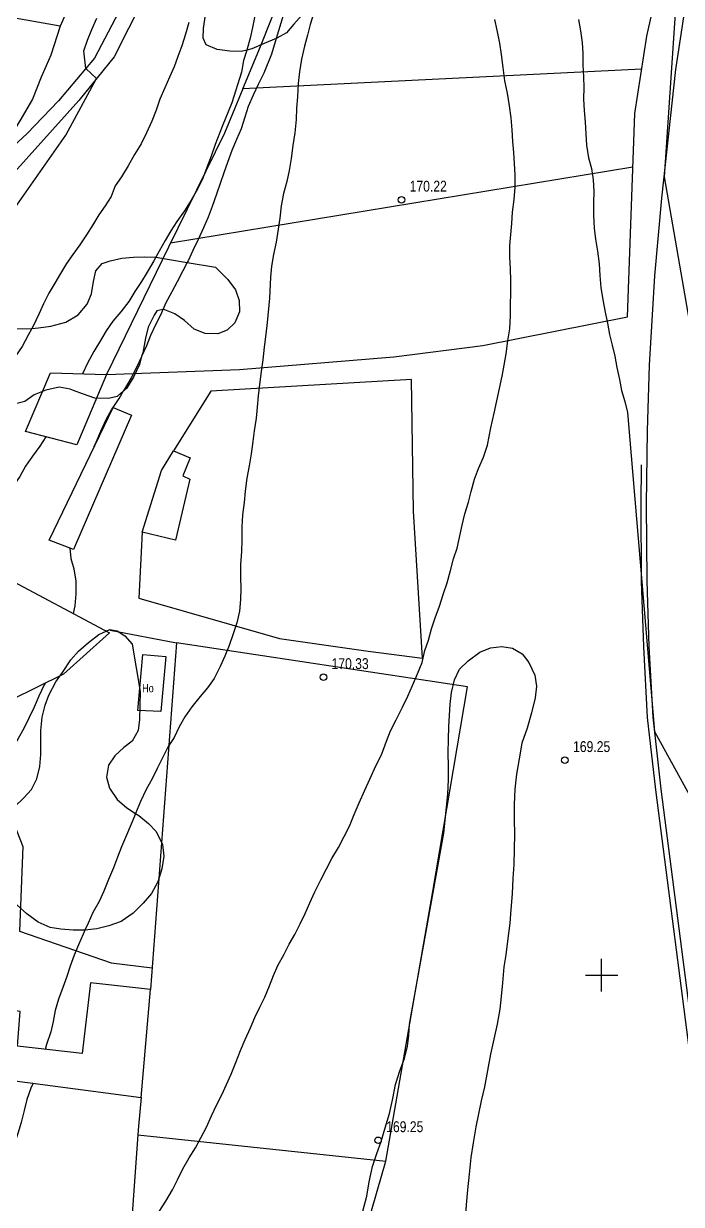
# Model space of a CAD drawing. Header units: metres. Extents: x 523239 to 523998, y 4669208 to 4669802.
# Drawn here: x 523546.8 to 523607.3, y 4669378.9 to 4669487.6 of the extents above; entities that cross this region are included whole.
import ezdxf

# ---------------------------------------------------------------- set-up
doc = ezdxf.new("R2010")
doc.units = ezdxf.units.M
doc.header["$MEASUREMENT"] = 0
for name, color, linetype in [('031006 Cota terreno', 9, 'Continuous'), ('032011 Curva cada 1 m', 40, 'Continuous'), ('032015 Curva cada 5 m', 34, 'Continuous'), ('032022 Curva cada 1 m de baja fiabilidad', 40, 'Continuous'), ('033006 Texto cota terreno', 9, 'Continuous'), ('052004 Porche Tejavana', 7, 'Continuous'), ('052016 Cobertizo', 7, 'Continuous'), ('052024 Horreo', 7, 'Continuous'), ('053000 Textos varios', 7, 'Continuous'), ('072001 Borde aglomerado u hormigon', 7, 'Continuous'), ('072003 Camino', 7, 'Continuous'), ('082001 Valla Alambrada', 7, 'ALAMBRADA'), ('082002 Muro Tapia', 6, 'Continuous'), ('082008 Bionda', 7, 'BIONDA'), ('102002 Zona arbolada', 3, 'MASA'), ('992007 Cuadricula', 7, 'Continuous')]:
    doc.layers.add(name, color=color, linetype=linetype)
doc.styles.get("Standard").update_dxf_attribs({"font": 'arial.ttf'})
doc.linetypes.add('ALAMBRADA', pattern='A,3,[131,GEOGRAMA.SHX,S=0.5,R=0,X=0,Y=0],3', length=6)
doc.linetypes.add('BIONDA', pattern='A,6,[137,GEOGRAMA.SHX,S=0.75,R=0,X=0,Y=-0.5],6', length=12)
doc.linetypes.add('MASA', pattern='A,0.0001,[130,GEOGRAMA.SHX,S=0.5,R=180,X=0,Y=0],-2.9', length=2.9001)

# ---------------------------------------------------------------- blocks, each defined once
blk = doc.blocks.new('COTAP')
at = {"color": 0}
blk.add_circle((0, 0), 0.3, dxfattribs=at)

msp = doc.modelspace()

# ---------------------------------------------------------------- linework, layer by layer
at = {"layer": '032011 Curva cada 1 m'}
for points, elevation in [([(523607.87, 4669504.97), (523605.76, 4669473.5), (523612.9, 4669432.32)], 168), ([(523573.5, 4669488.59), (523573.18, 4669487.5), (523572.92, 4669486.52), (523572.65, 4669485.51), (523572.38, 4669484.33), (523572.19, 4669483.17), (523572.07, 4669482.07), (523572, 4669480.84), (523571.92, 4669479.82), (523571.88, 4669478.77), (523571.77, 4669477.53), (523571.59, 4669476.36), (523571.42, 4669475.17), (523571.23, 4669474.07), (523571.01, 4669473.06), (523570.73, 4669471.96), (523570.51, 4669470.81), (523570.37, 4669469.7), (523570.23, 4669468.66), (523570.04, 4669467.48), (523569.79, 4669466.35), (523569.6, 4669465.28), (523569.51, 4669464.26), (523569.43, 4669462.31), (523569.22, 4669460.08), (523569.08, 4669459.01), (523568.95, 4669457.8), (523568.8, 4669456.65), (523568.66, 4669455.57), (523568.51, 4669454.37), (523568.38, 4669453.34), (523568.29, 4669452.29), (523568.2, 4669451.27), (523568.03, 4669450.12), (523567.88, 4669449.12), (523567.75, 4669448), (523567.55, 4669446.88), (523567.33, 4669445.75), (523567.19, 4669444.57), (523567.09, 4669443.52), (523566.95, 4669442.37), (523566.87, 4669441.26), (523566.88, 4669440.03), (523566.84, 4669439), (523566.75, 4669437.8), (523566.77, 4669436.6), (523566.8, 4669435.59), (523566.77, 4669434.59), (523566.66, 4669433.52), (523566.41, 4669432.42), (523566.08, 4669431.41), (523565.71, 4669430.36), (523565.33, 4669429.36), (523564.9, 4669428.4), (523564.34, 4669427.3), (523563.72, 4669426.46), (523563.04, 4669425.66), (523562.27, 4669424.7), (523561.62, 4669423.79), (523561.12, 4669422.87), (523560.66, 4669421.88), (523560.1, 4669421.04), (523559.59, 4669420), (523559.09, 4669419.03), (523558.62, 4669418.07), (523558.07, 4669417.08), (523557.56, 4669416), (523557.09, 4669414.89)], 171), ([(523550.16, 4669487.37), (523549.3, 4669484.68), (523548.87, 4669483.71), (523548.41, 4669482.67), (523548.01, 4669481.65), (523547.62, 4669480.65), (523547.1, 4669479.74), (523546.53, 4669478.79), (523545.97, 4669477.86), (523545.33, 4669477.08), (523544.7, 4669476.29), (523543.98, 4669475.51), (523543.21, 4669474.77), (523542.31, 4669474.17), (523541.33, 4669473.78), (523540.34, 4669473.56), (523539.37, 4669473.28), (523538.54, 4669472.66), (523537.32, 4669470.66)], 176), ([(523562.01, 4669487.7), (523561.71, 4669486.63), (523561.36, 4669485.55), (523560.99, 4669484.56), (523560.64, 4669483.62), (523560.21, 4669482.68), (523559.78, 4669481.69), (523559.32, 4669480.63), (523559, 4669479.64), (523558.61, 4669478.63), (523558.11, 4669477.55), (523557.6, 4669476.54), (523556.99, 4669475.54), (523556.42, 4669474.5), (523555.79, 4669473.5), (523555.22, 4669472.65), (523554.85, 4669471.68), (523554.29, 4669470.82), (523553.71, 4669469.99), (523553.17, 4669469.07), (523552.59, 4669468.14), (523551.97, 4669467.24), (523551.33, 4669466.33), (523550.75, 4669465.5), (523550.19, 4669464.58), (523549.67, 4669463.7), (523549.11, 4669462.79), (523548.64, 4669461.79), (523548.2, 4669460.86), (523547.7, 4669459.81), (523547.55, 4669459.54)], 174), ([(523597.88, 4669487.98), (523598.05, 4669486.93), (523598.22, 4669485.86), (523598.26, 4669484.83), (523598.28, 4669483.8), (523598.33, 4669482.7), (523598.37, 4669481.7), (523598.33, 4669480.65), (523598.39, 4669479.6), (523598.49, 4669478.51), (523598.56, 4669477.46), (523598.6, 4669476.41), (523598.78, 4669475.25), (523599.06, 4669474.25), (523599.22, 4669473.22), (523599.29, 4669472.14), (523599.26, 4669471.12), (523599.25, 4669469.97), (523599.32, 4669468.78), (523599.43, 4669467.76), (523599.61, 4669466.66), (523599.76, 4669465.47), (523599.82, 4669464.4), (523599.94, 4669463.3), (523600.11, 4669462.17), (523600.33, 4669461.04), (523600.53, 4669460.01), (523600.73, 4669458.99), (523600.96, 4669457.98), (523601.22, 4669456.98), (523601.41, 4669455.95), (523601.64, 4669454.83), (523601.84, 4669453.83), (523602.14, 4669452.82), (523602.37, 4669451.8), (523604.88, 4669422.42), (523614.87, 4669404.25)], 169), ([(523570.03, 4669486.22), (523569.6, 4669484.79), (523568.9, 4669483.04), (523568.37, 4669482), (523567.93, 4669481.01), (523567.46, 4669479.96), (523567.16, 4669478.97), (523566.81, 4669477.92), (523566.38, 4669476.92), (523565.95, 4669475.9), (523565.56, 4669474.81), (523565.22, 4669473.86), (523564.89, 4669472.87), (523564.54, 4669471.9), (523564.16, 4669470.75), (523563.79, 4669469.78), (523563.35, 4669468.79), (523562.85, 4669467.72), (523562.37, 4669466.7), (523561.93, 4669465.76), (523561.85, 4669465.61)], 172), ([(523567.34, 4669485.16), (523567.04, 4669484.2), (523566.84, 4669483.14), (523565.97, 4669480.31), (523565.08, 4669478.11), (523564.42, 4669476.47), (523564.06, 4669475.4), (523563.66, 4669474.35), (523563.28, 4669473.38), (523562.8, 4669472.36), (523562.23, 4669471.34), (523561.59, 4669470.35), (523560.9, 4669469.37), (523560.35, 4669468.53), (523559.83, 4669467.64), (523559.27, 4669466.65), (523558.97, 4669466.09)], 173), ([(523559.62, 4669461.29), (523559.41, 4669460.81), (523558.94, 4669459.86), (523558.46, 4669458.89), (523558.11, 4669457.93), (523557.66, 4669456.96)], 172), ([(523553.3, 4669448.66), (523553.47, 4669449.07), (523553.91, 4669450.07), (523554.39, 4669451.15), (523554.92, 4669452.1), (523555.04, 4669452.27), (523555.58, 4669453.07), (523555.99, 4669453.78)], 172), ([(523548.83, 4669449.56), (523548.29, 4669448.71), (523547.6, 4669447.77), (523546.98, 4669446.85), (523546.44, 4669445.89), (523545.83, 4669445.02), (523543.76, 4669440), (523543.14, 4669438.81), (523542.51, 4669437.95), (523541.97, 4669437.06), (523541.55, 4669436.14), (523541.26, 4669435.62)], 173), ([(523551.05, 4669439.31), (523551.14, 4669438.37), (523551.42, 4669437.4), (523551.59, 4669436.26), (523551.6, 4669435.11), (523551.52, 4669434.01), (523551.35, 4669433.3)], 172), ([(523548.77, 4669426.89), (523548.69, 4669426.74), (523548.21, 4669425.69), (523547.77, 4669424.68), (523547.32, 4669423.73), (523546.83, 4669422.72), (523546.28, 4669421.8), (523545.74, 4669420.89), (523545.28, 4669419.93), (523544.75, 4669419.03), (523544.19, 4669418.1), (523543.31, 4669416.08), (523542.18, 4669414.5), (523541.62, 4669413.64), (523541.15, 4669412.57), (523540.64, 4669411.63), (523539.99, 4669410.74), (523539.39, 4669409.9), (523538.91, 4669408.84), (523538.58, 4669407.78), (523538.41, 4669407.26)], 172), ([(523552.43, 4669404.13), (523552.27, 4669403.78), (523551.84, 4669402.8), (523551.46, 4669401.84), (523551.08, 4669400.84), (523550.76, 4669399.88), (523550.41, 4669398.88), (523550.02, 4669397.79), (523549.71, 4669396.76), (523549.51, 4669395.75), (523549.29, 4669394.77), (523548.91, 4669393.62), (523548.77, 4669393.17)], 171), ([(523547.67, 4669390.05), (523547.46, 4669389.59), (523547.08, 4669388.57), (523546.85, 4669387.55), (523546.58, 4669386.43), (523546.26, 4669385.41), (523545.77, 4669383.97), (523545.2, 4669382.54), (523544.91, 4669381.54), (523544.51, 4669380.57), (523544.2, 4669379.6), (523543.98, 4669378.51)], 171)]:
    msp.add_lwpolyline(points, dxfattribs=dict(at, elevation=elevation))
at = {"layer": '032015 Curva cada 5 m'}
for points, elevation in [([(523541.59, 4669459.93), (523542.55, 4669462.93), (523545.3, 4669469.66), (523550.67, 4669477.32), (523553.51, 4669482.53), (523552.52, 4669483.46), (523552.33, 4669485.09), (523552.67, 4669486.06), (523553.07, 4669487.04), (523553.53, 4669488.1)], 175), ([(523559.28, 4669378.23), (523559.9, 4669379.2), (523560.51, 4669380.24), (523560.97, 4669381.15), (523561.45, 4669382.18), (523562.04, 4669383.19), (523562.62, 4669384.11), (523563.1, 4669385.04), (523563.64, 4669386.01), (523564.09, 4669387.05), (523564.55, 4669388.02), (523565.04, 4669388.97), (523565.48, 4669389.95), (523565.89, 4669390.9), (523566.34, 4669391.97), (523566.75, 4669393.06), (523567.18, 4669394.09), (523567.69, 4669395.15), (523568.09, 4669396.1), (523568.53, 4669397.04), (523569, 4669397.98), (523569.44, 4669399.02), (523569.79, 4669399.97), (523570.19, 4669400.9), (523570.77, 4669401.92), (523571.24, 4669402.84), (523571.76, 4669403.75), (523572.25, 4669404.72), (523572.7, 4669405.68), (523573.13, 4669406.65), (523573.61, 4669407.67), (523574.16, 4669408.79), (523574.68, 4669409.78), (523575.17, 4669410.73), (523575.78, 4669411.74), (523576.31, 4669412.76), (523576.78, 4669413.72), (523577.21, 4669414.79), (523577.69, 4669415.86), (523578.2, 4669417.02), (523578.65, 4669418.04), (523579.25, 4669419.34), (523579.73, 4669420.29), (523580.21, 4669421.54), (523580.56, 4669422.5), (523581.1, 4669423.49), (523581.66, 4669424.67), (523582.16, 4669425.67), (523582.59, 4669426.68), (523583.05, 4669427.75), (523583.48, 4669428.78), (523583.73, 4669429.88), (523584.05, 4669430.85), (523584.33, 4669431.87), (523584.68, 4669432.89), (523585.08, 4669433.98), (523585.44, 4669435.13), (523585.79, 4669436.13), (523586.09, 4669437.25), (523586.36, 4669438.33), (523586.69, 4669439.32), (523587.15, 4669441.41), (523587.4, 4669442.47), (523587.73, 4669443.54), (523588, 4669444.53), (523588.29, 4669445.65), (523588.68, 4669446.65), (523589.13, 4669447.69), (523589.48, 4669448.8), (523589.79, 4669450.37), (523590.11, 4669451.72), (523590.36, 4669452.88), (523590.61, 4669454.01), (523590.85, 4669455.13), (523591.03, 4669456.15), (523591.2, 4669457.2), (523591.37, 4669458.4), (523591.55, 4669459.5), (523591.6, 4669460.68), (523591.61, 4669461.68), (523591.64, 4669462.84), (523591.65, 4669463.99), (523591.61, 4669464.99), (523591.55, 4669466.12), (523591.55, 4669467.17), (523591.65, 4669468.19), (523591.73, 4669469.19), (523591.8, 4669470.23), (523591.96, 4669471.41), (523592.05, 4669472.54), (523592.04, 4669473.67), (523591.97, 4669474.72), (523591.93, 4669475.72), (523591.84, 4669476.74), (523591.76, 4669477.83), (523591.67, 4669478.93), (523591.53, 4669480.03), (523591.35, 4669481.18), (523591.08, 4669482.32), (523590.93, 4669483.55), (523590.78, 4669484.76), (523590.63, 4669485.81), (523590.38, 4669486.99), (523590.16, 4669487.97)], 170)]:
    msp.add_lwpolyline(points, dxfattribs=dict(at, elevation=elevation))
at = {"layer": '032022 Curva cada 1 m de baja fiabilidad'}
for points, elevation in [([(523569.48, 4669498.5), (523569.51, 4669498.12), (523569.5, 4669497.12), (523569.44, 4669495.94), (523569.35, 4669494.89), (523569.15, 4669493.72), (523568.95, 4669492.61), (523568.74, 4669491.49), (523568.56, 4669490.47), (523568.35, 4669489.44), (523568.08, 4669488.32), (523567.85, 4669487.25), (523567.64, 4669486.25), (523567.38, 4669485.28), (523567.34, 4669485.16)], 173), ([(523572.42, 4669498.27), (523572.37, 4669495.86), (523572.13, 4669494.34), (523571.89, 4669493.25), (523571.54, 4669492.28), (523571.26, 4669491.2), (523571.23, 4669490.18), (523570.03, 4669486.22)], 172), ([(523558.97, 4669466.09), (523558.79, 4669465.76), (523558.18, 4669464.72), (523557.64, 4669463.85), (523557.03, 4669462.95), (523556.48, 4669462), (523555.75, 4669461.06), (523555.02, 4669460.19), (523554.38, 4669459.32), (523553.87, 4669458.41), (523553.25, 4669457.42), (523552.69, 4669456.34), (523552.2, 4669455.35)], 173), ([(523561.85, 4669465.61), (523561.45, 4669464.83), (523560.92, 4669463.84), (523560.43, 4669462.89), (523559.87, 4669461.84), (523559.64, 4669461.3), (523559.62, 4669461.29)], 172), ([(523547.55, 4669459.54), (523547.22, 4669458.92), (523546.66, 4669457.88), (523546.04, 4669456.97), (523545.41, 4669455.97), (523544.86, 4669455.06), (523544.34, 4669454.04), (523543.78, 4669453.28)], 174), ([(523557.66, 4669456.96), (523557.65, 4669456.93), (523557.21, 4669455.99), (523556.68, 4669455), (523556.18, 4669454.09), (523555.99, 4669453.78)], 172), ([(523557.09, 4669414.89), (523557.08, 4669414.86), (523556.7, 4669413.89), (523556.27, 4669412.89), (523555.79, 4669411.8), (523555.44, 4669410.86), (523555.06, 4669409.88), (523554.62, 4669408.81), (523554.19, 4669407.74), (523553.74, 4669406.78), (523553.18, 4669405.78), (523552.75, 4669404.8), (523552.43, 4669404.13)], 171)]:
    msp.add_lwpolyline(points, dxfattribs=dict(at, elevation=elevation))
at = {"layer": '052004 Porche Tejavana', "flags": 128}
for points in [[(523546.98, 4669450.05), (523549.28, 4669455.44), (523554.43, 4669455.28), (523551.68, 4669448.81), (523546.98, 4669450.05)], [(523549.14, 4669440.05), (523555.04, 4669452.27), (523556.74, 4669451.55), (523551.39, 4669439.18), (523549.14, 4669440.05)], [(523557.7, 4669440.79), (523559.48, 4669446.47), (523560.59, 4669448.27), (523562.13, 4669447.61), (523561.44, 4669445.96), (523562.1, 4669445.67), (523560.77, 4669440.03), (523557.7, 4669440.79)]]:
    msp.add_lwpolyline(points, dxfattribs=at)
at = {"layer": '052016 Cobertizo', "flags": 128}
for points in [[(523543.45, 4669434.36), (523544.91, 4669436.74), (523554.71, 4669431.51), (523550.46, 4669427.72), (523540.81, 4669422.96), (523539.52, 4669425.42)], [(523538.2, 4669394.22), (523537.83, 4669391.36), (523557.63, 4669388.73), (523558.47, 4669398.68), (523552.94, 4669399.31), (523552.17, 4669392.78), (523546.23, 4669393.47), (523546.48, 4669396.66), (523541.43, 4669397.39)]]:
    msp.add_lwpolyline(points, dxfattribs=at)
at = {"layer": '052024 Horreo', "flags": 128}
msp.add_lwpolyline([(523557.77, 4669429.52), (523559.9, 4669429.34), (523559.42, 4669424.28), (523557.3, 4669424.36), (523557.77, 4669429.52)], dxfattribs=at)
at = {"layer": '072001 Borde aglomerado u hormigon', "flags": 128}
msp.add_lwpolyline([(523608.8, 4669391.48), (523605.48, 4669417.12), (523604.73, 4669423.75), (523604.37, 4669430.26), (523604.18, 4669436.29), (523604.14, 4669443.33), (523604.21, 4669450.1), (523604.4, 4669456.16), (523604.9, 4669464.37), (523605.55, 4669471.52), (523606.82, 4669483.37), (523608.59, 4669494.91)], dxfattribs=at)
at = {"layer": '072003 Camino', "flags": 128}
for points in [[(523558.07, 4669493.5), (523553.33, 4669484.41), (523550.01, 4669480.5), (523547.11, 4669477.47), (523543.59, 4669474.22), (523541.65, 4669473.32), (523540.78, 4669473.18), (523539.24, 4669473.33), (523536.23, 4669474.61)], [(523559.11, 4669492.46), (523555.13, 4669484.53), (523551.89, 4669480.52), (523545.97, 4669473.93), (523543.59, 4669471.32), (523541.93, 4669467.24), (523540.59, 4669462.27), (523539.2, 4669454.85), (523537.61, 4669450.59), (523533.22, 4669442.63)]]:
    msp.add_lwpolyline(points, dxfattribs=at)
at = {"layer": '082001 Valla Alambrada', "flags": 128}
for points in [[(523566.98, 4669481.58), (523568.61, 4669485.48), (523573.43, 4669497.64), (523574.56, 4669500.86)], [(523566.98, 4669481.58), (523565.28, 4669477.5), (523560.13, 4669467.01), (523554.43, 4669455.28), (523566.67, 4669455.76), (523580.88, 4669456.93), (523589.07, 4669457.95), (523602.38, 4669460.6), (523603.06, 4669479.31), (523604.16, 4669486.43), (523605.81, 4669493.88), (523606.93, 4669498.67)], [(523603.69, 4669483.41), (523566.98, 4669481.58)], [(523602.88, 4669474.37), (523560.31, 4669467.37)], [(523557.7, 4669440.79), (523557.4, 4669434.71), (523570.35, 4669430.98), (523578.51, 4669429.82), (523583.51, 4669429.19), (523582.68, 4669442.72), (523582.51, 4669454.82), (523564.03, 4669453.77), (523560.59, 4669448.27)], [(523554.75, 4669431.75), (523560.88, 4669430.59)], [(523560.88, 4669430.59), (523558.47, 4669398.68)], [(523580.14, 4669382.89), (523584.46, 4669407.7), (523587.66, 4669426.53), (523560.88, 4669430.59)], [(523542.08, 4669423.59), (523546.71, 4669411.84), (523546.43, 4669404.06), (523554.84, 4669401.14), (523558.62, 4669400.68)], [(523557.63, 4669388.73), (523557.37, 4669386.1), (523557.31, 4669385.31)], [(523557.31, 4669385.31), (523553.34, 4669330.01)], [(523557.31, 4669385.31), (523580.14, 4669382.89)], [(523553.34, 4669330.01), (523567.52, 4669333.2), (523575.16, 4669365.65), (523580.14, 4669382.89)]]:
    msp.add_lwpolyline(points, dxfattribs=at)
at = {"layer": '082002 Muro Tapia', "flags": 128}
msp.add_lwpolyline([(523558.03, 4669505.26), (523550.16, 4669487.37), (523534.15, 4669490.22)], dxfattribs=at)
at = {"layer": '082008 Bionda', "flags": 128}
msp.add_lwpolyline([(523609.08, 4669385.94), (523608.3, 4669391.41), (523604.98, 4669417.06), (523604.23, 4669423.71), (523603.87, 4669430.24), (523603.68, 4669436.28), (523603.64, 4669443.33), (523603.68, 4669446.97)], dxfattribs=at)
at = {"layer": '102002 Zona arbolada', "flags": 128}
for points in [[(523575.17, 4669492.33), (523574.61, 4669491.53), (523572.41, 4669488.37), (523571.68, 4669487.55), (523571, 4669486.74), (523570.1, 4669486.25), (523570.03, 4669486.22), (523568.94, 4669485.76), (523567.81, 4669485.27), (523567.34, 4669485.16), (523566.81, 4669485.04), (523565.78, 4669485.06), (523564.61, 4669485.22), (523563.61, 4669485.63), (523563.31, 4669486.27), (523563.34, 4669487.15), (523563.53, 4669488.41), (523563.84, 4669489.83), (523564.12, 4669491.29), (523564.41, 4669492.68), (523564.66, 4669493.97), (523564.94, 4669495.2), (523565.45, 4669496.47), (523566.15, 4669497.34), (523567.06, 4669497.96), (523568.02, 4669498.26), (523569.02, 4669498.46), (523569.48, 4669498.5), (523570.12, 4669498.56), (523571.12, 4669498.54), (523572.13, 4669498.38), (523572.42, 4669498.27), (523573.32, 4669497.97), (523574.3, 4669497.3), (523574.75, 4669496.56), (523575.14, 4669492.56), (523575.17, 4669492.33)], [(523564.47, 4669465.18), (523565.6, 4669464.05), (523566.29, 4669463.09), (523566.65, 4669462.12), (523566.66, 4669461.06), (523566.24, 4669460.05), (523565.54, 4669459.37), (523564.67, 4669459.04), (523563.5, 4669459.07), (523562.5, 4669459.48), (523561.59, 4669460.28), (523560.71, 4669460.89), (523559.64, 4669461.3), (523559.62, 4669461.29), (523559.06, 4669461.17), (523558.81, 4669460.75), (523558.26, 4669459.65), (523558.01, 4669458.64), (523557.76, 4669457.29), (523557.66, 4669456.96), (523557.45, 4669456.22), (523556.9, 4669455.05), (523556.26, 4669454.01), (523555.99, 4669453.78), (523555.4, 4669453.26), (523554.62, 4669453.07), (523553.36, 4669453.12), (523552.23, 4669453.5), (523551.4, 4669453.82), (523551.09, 4669453.95), (523550.06, 4669454.14), (523548.83, 4669453.84), (523547.77, 4669453.41), (523546.9, 4669452.82), (523545.67, 4669452.49), (523544.74, 4669452.71), (523543.78, 4669453.28), (523543.73, 4669453.32), (523542.89, 4669454.09), (523542.33, 4669455.12), (523541.97, 4669456.12), (523541.45, 4669457.06), (523540.97, 4669458.03), (523540.96, 4669458.06), (523540.76, 4669459.06), (523541.04, 4669459.61), (523541.59, 4669459.93), (523542.59, 4669460.1), (523543.88, 4669459.95), (523544.95, 4669459.7), (523546.05, 4669459.54), (523547.09, 4669459.51), (523547.55, 4669459.54), (523548.15, 4669459.59), (523549.31, 4669459.75), (523550.67, 4669460.12), (523551.83, 4669460.8), (523552.63, 4669461.78), (523553.04, 4669462.72), (523553.23, 4669463.85), (523553.45, 4669464.85), (523554.03, 4669465.5), (523554.77, 4669465.77), (523555.83, 4669466), (523556.9, 4669466.1), (523557.9, 4669466.14), (523558.9, 4669466.11), (523558.97, 4669466.09), (523561.85, 4669465.61), (523564.47, 4669465.18)], [(523557.53, 4669426.1), (523557.45, 4669423.55), (523557.33, 4669422.52), (523556.79, 4669421.54), (523556.01, 4669420.96), (523555.18, 4669420.18), (523554.6, 4669419.33), (523554.41, 4669418.23), (523554.71, 4669417.23), (523555.4, 4669416.17), (523556.31, 4669415.4), (523557.09, 4669414.89), (523557.41, 4669414.7), (523558.29, 4669413.96), (523559, 4669413.22), (523559.59, 4669412.03), (523559.69, 4669410.96), (523559.51, 4669409.8), (523559.16, 4669408.6), (523558.58, 4669407.53), (523557.81, 4669406.62), (523556.88, 4669405.71), (523555.76, 4669404.93), (523554.63, 4669404.53), (523553.53, 4669404.27), (523552.43, 4669404.13), (523551.37, 4669404.13), (523550.23, 4669404.22), (523549.23, 4669404.4), (523548.13, 4669404.88), (523547.09, 4669405.65), (523546.21, 4669406.45), (523545.4, 4669407.38), (523544.59, 4669408.38), (523543.71, 4669409.15), (523542.8, 4669409.95), (523542.25, 4669410.79), (523542.21, 4669411.73), (523542.69, 4669412.89), (523543.36, 4669413.61), (523544.2, 4669414.23), (523545.13, 4669414.85), (523545.97, 4669415.5), (523546.83, 4669416.31), (523547.51, 4669417.09), (523548.02, 4669418.06), (523548.3, 4669419.2), (523548.39, 4669420.3), (523548.38, 4669421.52), (523548.38, 4669422.53), (523548.5, 4669423.75), (523548.78, 4669424.85), (523549.13, 4669425.79), (523549.77, 4669426.99), (523550.38, 4669427.87), (523551.15, 4669429.04), (523551.86, 4669429.82), (523552.76, 4669430.63), (523553.72, 4669431.35), (523554.72, 4669431.81), (523555.4, 4669431.71), (523556.11, 4669431.23), (523556.8, 4669430.46), (523557.53, 4669426.1)], [(523585.48, 4669413.06), (523585.84, 4669416.65), (523585.9, 4669417.98), (523585.89, 4669419.2), (523585.88, 4669420.46), (523585.91, 4669421.69), (523585.93, 4669422.89), (523585.99, 4669423.89), (523586.05, 4669424.96), (523586.17, 4669426.02), (523586.46, 4669427.19), (523586.93, 4669428.16), (523587.71, 4669428.94), (523588.8, 4669429.72), (523589.77, 4669430.12), (523590.8, 4669430.25), (523591.8, 4669430.1), (523592.68, 4669429.59), (523593.3, 4669428.78), (523593.85, 4669427.62), (523593.99, 4669426.59), (523593.87, 4669425.52), (523593.55, 4669424.16), (523593.14, 4669422.74), (523592.66, 4669421.35), (523592.41, 4669419.92), (523592.16, 4669418.5), (523592.01, 4669417.11), (523591.95, 4669415.72), (523591.96, 4669414.36), (523591.97, 4669412.94), (523591.95, 4669411.62), (523591.92, 4669410.19), (523591.83, 4669408.9), (523591.75, 4669407.48), (523591.63, 4669406.06), (523591.54, 4669404.79), (523591.38, 4669403.37), (523591.17, 4669401.88), (523591.01, 4669400.78), (523590.86, 4669399.3), (523590.74, 4669398.04), (523590.62, 4669396.87), (523590.37, 4669395.48), (523590.08, 4669394.12), (523589.77, 4669392.73), (523589.49, 4669391.21), (523589.21, 4669389.72), (523588.92, 4669388.43), (523588.67, 4669387.23), (523588.42, 4669386.03), (523588.17, 4669384.58), (523587.95, 4669383.22), (523587.8, 4669381.67), (523587.65, 4669380.25), (523587.53, 4669378.86), (523587.44, 4669377.5), (523587.35, 4669376.11), (523587.29, 4669374.78), (523587.17, 4669373.3), (523587.02, 4669371.81), (523586.84, 4669370.39), (523586.49, 4669369.09), (523586.17, 4669367.83), (523585.89, 4669366.47), (523585.61, 4669365.11), (523585.33, 4669363.66), (523585.01, 4669362.14), (523584.73, 4669360.74), (523584.45, 4669359.51), (523584.29, 4669358.38), (523584.07, 4669356.03), (523583.9, 4669354.18), (523582.64, 4669349.07), (523582.22, 4669347.74), (523581.91, 4669346.51), (523581.63, 4669345.22), (523581.31, 4669344.02), (523580.96, 4669342.69), (523580.65, 4669341.33), (523580.27, 4669340.04), (523580.17, 4669339.68), (523579.98, 4669338.9), (523579.67, 4669337.64), (523579.42, 4669336.41), (523579.26, 4669335.22), (523579.33, 4669334.15), (523579.73, 4669333.05), (523580.57, 4669332.32), (523581.71, 4669331.81), (523582.87, 4669331.43), (523583.97, 4669331.14), (523585.01, 4669330.92), (523586.17, 4669330.77), (523586.58, 4669330.7), (523587.37, 4669330.58), (523588.66, 4669330.36), (523589.7, 4669330.11), (523591.12, 4669329.7), (523592.32, 4669329.22), (523593.46, 4669328.55), (523594.63, 4669327.72), (523595.11, 4669326.94), (523595.21, 4669326.74), (523595.87, 4669325.56), (523596.62, 4669324.21), (523597.17, 4669323.31), (523597.3, 4669323.06), (523597.79, 4669322.18), (523598.51, 4669320.76), (523598.85, 4669318.79), (523598.29, 4669315.53), (523597.74, 4669314.78), (523596.78, 4669314.13), (523596.03, 4669313.82), (523595.81, 4669313.73), (523594.71, 4669313.44), (523593.55, 4669313.27), (523592.29, 4669313.23), (523590.87, 4669313.35), (523589.51, 4669313.47), (523588.18, 4669313.56), (523586.99, 4669313.52), (523585.73, 4669313.38), (523584.34, 4669313.28), (523583.02, 4669313.23), (523581.56, 4669313.23), (523580.08, 4669313.22), (523578.88, 4669313.21), (523577.68, 4669313.33), (523576.46, 4669313.61), (523575.52, 4669313.96), (523574.54, 4669314.28), (523573.18, 4669314.76), (523571.83, 4669315.14), (523570.4, 4669315.23), (523569.01, 4669315.02), (523567.79, 4669314.72), (523566.6, 4669314.23), (523565.4, 4669313.71), (523564.24, 4669313.35), (523563.02, 4669313.14), (523561.85, 4669312.94), (523560.72, 4669312.68), (523559.44, 4669312.34), (523556.05, 4669311.45), (523554.79, 4669311.06), (523553.34, 4669310.69), (523552.01, 4669310.36), (523550.72, 4669310.06), (523549.56, 4669309.73), (523548.4, 4669309.44), (523547.37, 4669309.07), (523546.34, 4669308.71), (523544.79, 4669308.22), (523540.3, 4669307.48), (523538.85, 4669307.21), (523537.56, 4669306.88), (523536.64, 4669306.68), (523536.33, 4669306.62), (523535.17, 4669306.38), (523533.82, 4669306.31), (523532.49, 4669306.37), (523531.13, 4669306.49), (523529.77, 4669306.71), (523528.74, 4669307.02), (523527.73, 4669307.63), (523526.95, 4669308.4), (523526.81, 4669308.58), (523526.2, 4669309.43), (523525.66, 4669310.59), (523525.61, 4669310.72), (523525.06, 4669311.98), (523524.69, 4669313.4), (523524.56, 4669314.59), (523524.71, 4669315.88), (523525.35, 4669317.12), (523526.25, 4669318.25), (523527.47, 4669319.23), (523527.5, 4669319.25), (523528.3, 4669319.82), (523529.34, 4669320.34), (523530.27, 4669320.76), (523531.2, 4669321.16), (523532.2, 4669321.68), (523532.61, 4669321.91), (523533.46, 4669322.4), (523534.68, 4669323.12), (523535.91, 4669323.77), (523537.16, 4669324.36), (523538.32, 4669324.98), (523539.8, 4669325.6), (523540.84, 4669326), (523542.09, 4669326.62), (523543.28, 4669327.27), (523544.44, 4669328.02), (523545.73, 4669328.78), (523547.08, 4669329.4), (523548.5, 4669329.86), (523549.47, 4669330.12), (523550.7, 4669330.42), (523552.05, 4669330.75), (523553.37, 4669331.15), (523554.7, 4669331.38), (523555.92, 4669331.65), (523557.12, 4669331.85), (523558.28, 4669332.15), (523559.89, 4669332.51), (523561.02, 4669332.81), (523561.99, 4669333.17), (523562.92, 4669333.69), (523564.05, 4669334.35), (523565.27, 4669335.03), (523566.3, 4669335.78), (523567.3, 4669336.56), (523568.2, 4669337.51), (523569.16, 4669338.58), (523569.8, 4669339.75), (523570.5, 4669340.95), (523571.24, 4669342.28), (523571.81, 4669343.6), (523572.22, 4669344.87), (523572.54, 4669346.23), (523572.72, 4669347.68), (523572.91, 4669349.07), (523573.06, 4669350.33), (523573.22, 4669351.59), (523573.37, 4669352.82), (523573.49, 4669353.86), (523573.46, 4669355.05), (523573.54, 4669356.31), (523573.6, 4669357.38), (523573.69, 4669358.8), (523573.81, 4669360.29), (523574, 4669361.71), (523574.37, 4669363.17), (523574.75, 4669364.53), (523575.23, 4669365.69), (523575.68, 4669366.89), (523576.09, 4669368.38), (523576.4, 4669369.84), (523576.49, 4669371.23), (523576.61, 4669372.62), (523576.86, 4669374.04), (523577.27, 4669375.37), (523577.68, 4669376.86), (523578.03, 4669378.28), (523578.38, 4669379.67), (523578.6, 4669380.97), (523578.91, 4669382.39), (523579.32, 4669383.59), (523579.7, 4669384.69), (523580.08, 4669385.95), (523580.46, 4669387.28), (523580.78, 4669388.64), (523581.03, 4669389.93), (523581.41, 4669391.19), (523581.85, 4669392.33), (523582.14, 4669393.46), (523582.26, 4669394.46), (523582.32, 4669395.5), (523585.48, 4669413.06)]]:
    msp.add_lwpolyline(points, dxfattribs=at)
at = {"layer": '992007 Cuadricula'}
for points in [[(523600, 4669398.5), (523600, 4669401.5)], [(523598.5, 4669400), (523601.5, 4669400)]]:
    msp.add_lwpolyline(points, dxfattribs=at)

# ---------------------------------------------------------------- block references
at = {"layer": '031006 Cota terreno'}
for p in [(523581.58, 4669471.38, 170.22), (523574.39, 4669427.43, 170.33), (523596.62, 4669419.79, 169.25), (523579.42, 4669384.8, 169.25)]:
    msp.add_blockref('COTAP', p, dxfattribs=at)

# ---------------------------------------------------------------- texts
at = {"layer": '033006 Texto cota terreno', "width": 0.8}
for s, p in [('170.22', (523582.33, 4669472.13, 170.22)), ('170.33', (523575.14, 4669428.18, 170.33)), ('169.25', (523597.37, 4669420.54, 169.25)), ('169.25', (523580.17, 4669385.55, 169.25))]:
    msp.add_text(s, height=1, dxfattribs=at).set_placement(p)
at = {"layer": '053000 Textos varios', "width": 0.8}
msp.add_text('Ho', height=0.75, dxfattribs=at).set_placement((523557.7, 4669426.04))

doc.saveas('drawing.dxf')
